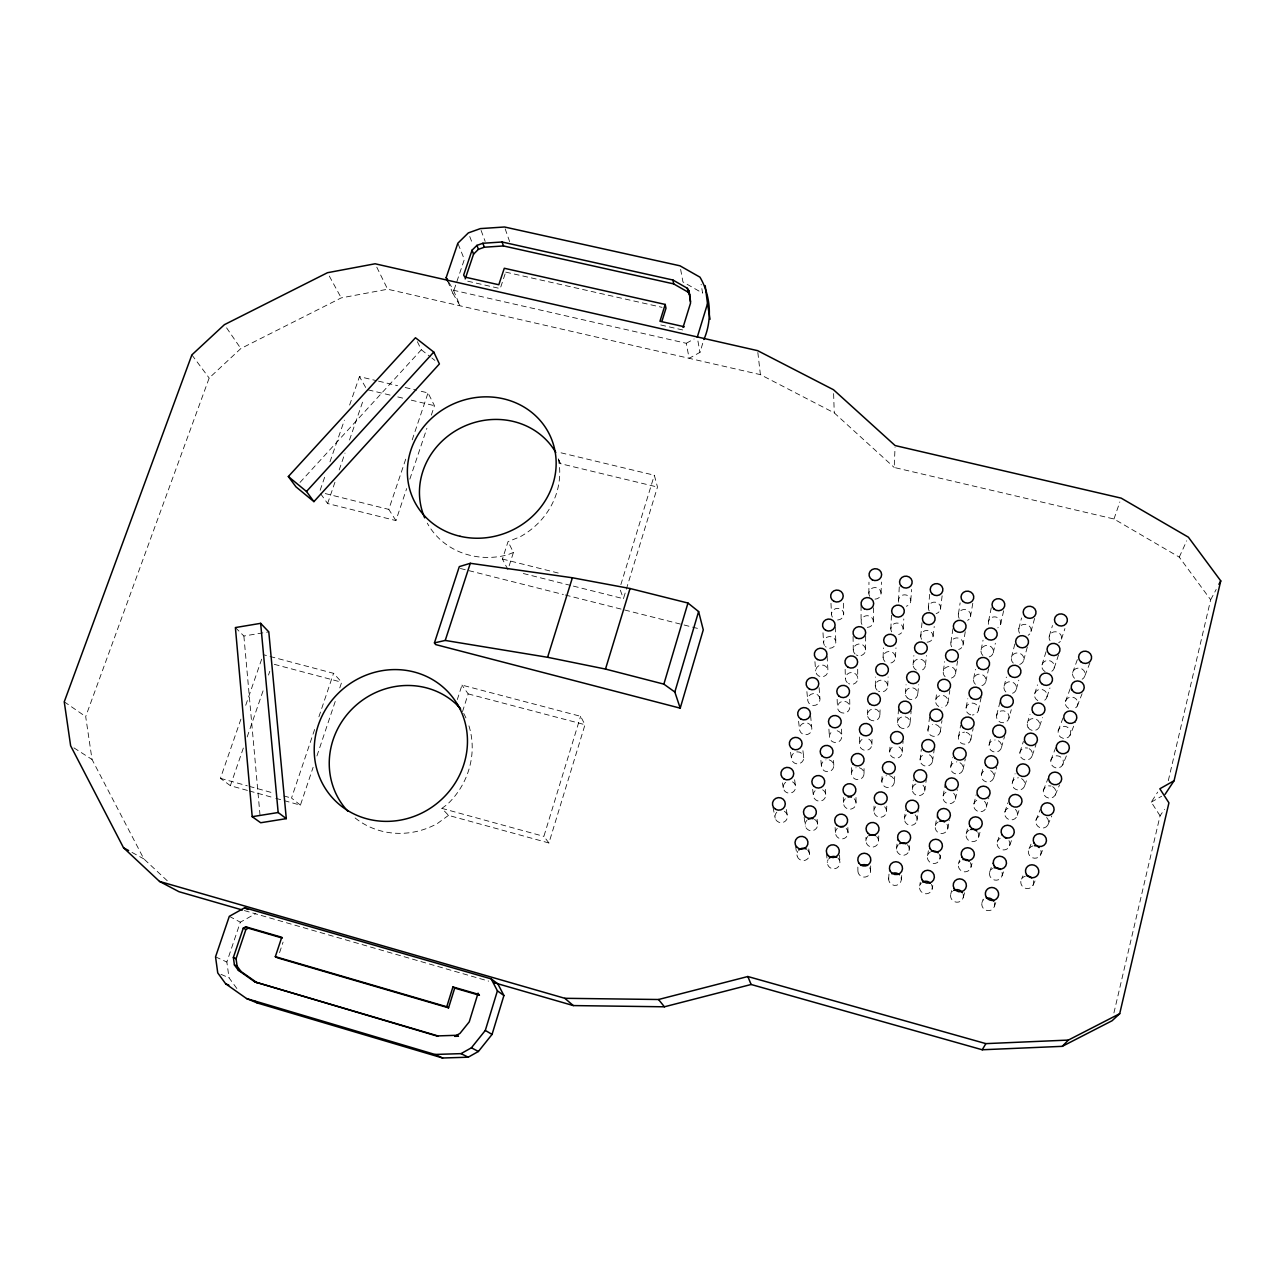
<?xml version="1.0" encoding="UTF-8"?>
<svg xmlns="http://www.w3.org/2000/svg" width="1285" height="1285" viewBox="0 0 1285 1285"><rect width="100%" height="100%" fill="white"/><g stroke="black" fill="none" stroke-linecap="round" stroke-linejoin="round"><path stroke-width="0.75" stroke-dasharray="5 3.75" d="M864.018 773.618L864.05 767.659M865.576 649.841L865.672 634.533M865.929 840.856L865.962 837.402M867.471 714.878L867.552 707.119M868.853 593.381L868.965 582.169M873.366 621.458L873.655 605.492M871.937 744.352L872.081 736.996M870.571 870.909L870.796 861.544M875.31 686.029L875.519 676.986M873.896 811.092L874.057 805.566M881.076 593.284L881.414 582.073M879.904 714.862L880.161 707.103M883.084 657.39L883.438 647.913M878.571 840.92L878.779 835.748M1168.306 780.67L1210.663 599.758L1179.261 557.128L1113.983 518.995L894.199 467.467L895.035 447.549M881.815 781.537L882.072 775.658M887.71 685.997L888.112 676.954M890.826 628.927L891.469 615.097M886.505 811.124L886.811 805.599M889.686 752.175L890.087 744.914M898.504 600.673L899.339 585.848M895.452 657.326L895.982 647.865M903.146 628.863L903.805 618.968M897.605 722.604L898.504 709.208M894.376 781.553L894.922 773.715M888.626 879.117L889.284 869.945M910.792 600.577L911.627 589.462M905.363 693.659L906.053 684.712M902.215 752.191L903.082 741.3M896.561 849.048L897.412 839.153M913.057 664.907L913.876 655.543M910.101 722.588L911.145 711.103M920.719 636.364L922.02 622.647M904.447 819.171L905.347 810.096M917.811 693.627L918.711 684.68M928.316 607.998L929.826 593.301M901.347 879.213L901.749 875.535M925.473 664.859L926.485 655.478M912.286 789.504L913.33 779.85M933.087 636.284L934.227 626.486M909.057 850.718L909.989 842.832M920.06 760.045L921.329 749.316M940.459 609.427L942.483 592.915M927.898 730.378L929.585 717.126M916.912 820.81L918.293 809.968M935.769 699.779L936.717 692.679M924.702 791.126L926.292 779.577M943.383 670.931L944.684 661.647M932.46 761.636L934.259 749.139M950.948 642.291L952.924 628.686M940.251 731.92L941.969 720.596M958.449 613.845L960.12 602.906M947.896 702.847L949.824 690.495M919.707 885.847L920.269 882.217M955.478 673.966L957.566 661.004M927.561 855.665L928.846 847.859M962.995 645.295L965.26 631.738M970.48 616.8L973.275 600.448M935.352 825.693L936.91 816.746M943.11 795.929L945.15 784.492M950.788 766.39L952.41 757.524M958.546 736.61L960.65 725.366M966.127 707.473L967.798 698.703M932.107 889.188L932.798 885.606M973.661 678.528L975.443 669.34M981.13 649.792L983.041 640.171M939.929 858.958L940.684 855.087M988.567 621.249L991.474 606.777M947.688 828.954L949.486 820.055M955.397 799.158L957.357 789.665M963.059 769.554L965.276 758.985M970.769 739.742L973.147 728.563M978.319 710.557L981.322 696.598M985.82 681.58L988.599 668.762M993.257 652.796L995.361 643.223M1000.646 624.221L1003.842 609.813M1113.918 1012.933L1160.066 815.814L1164.499 809.341M950.755 894.215L951.639 890.682M958.514 863.938L959.477 860.099M966.224 833.853L967.541 828.568M973.885 803.992L976.231 794.596M981.483 774.341L983.234 767.354M989.145 744.449L991.008 737.06M996.646 715.215L1000.132 701.353M1004.099 686.174L1006.38 677.066M1011.488 657.326L1014.845 643.994M1018.828 628.686L1021.543 617.94M1030.988 631.674L1035.357 615.611M1023.679 660.361L1027.823 645.166M1016.307 689.242L1018.796 680.183M1008.902 718.315A6.329 6.023 13.2 0 0 1000.999 710.942A6.329 6.023 13.2 0 0 998.429 721.046A6.329 6.023 13.2 0 0 1008.902 718.315L1011.279 709.689M1001.433 747.597L1004.501 736.562M993.819 777.521L996.71 767.097M986.254 807.221L988.856 797.889M978.624 837.129L980.102 831.893M970.946 867.246L972.022 863.456M963.22 897.589L965.228 890.553M468.945 725.864A77.453 73.213 -40.6 0 1 447.196 804.474L441.879 808.377L448.497 815.365L548.92 842.976L584.996 724.708L580.595 716.307L461.974 685.098L457.332 699.538M573.383 586.105L623.434 598.698L625.747 591.132M626.325 589.237L657.486 487.047L654.322 475.225L557.594 451.999M448.899 282.363L453.46 290.249L686.254 343.288L689.145 358.306L699.972 352.363L703.329 341.344M1049.251 636.155L1052.495 625.522M548.92 842.976L543.876 836.374L580.595 716.307M620.864 584.627L654.322 475.225M1041.99 664.907L1046.632 649.808M1034.682 693.852L1037.477 684.841M1027.325 722.989L1030.008 714.428M1019.921 752.335L1023.39 741.381M507.944 569.64L502.451 559.055L508.041 541.627L520.232 536.728A74.482 68.94 -24.9 0 0 558.252 458.681M462.488 711.681L468.174 693.9L461.974 685.098M509.165 565.818L513.438 552.454L508.041 541.627M1012.355 782.324L1015.102 773.715M1004.838 812.088L1007.842 802.836M1061.474 639.159L1064.928 628.558M1054.246 667.943L1058.583 654.788M997.272 842.061L998.975 836.872M279.568 952.651L283.069 942.114M505.101 273.946L500.234 288.579L466.359 280.885M1046.97 696.936L1049.957 687.973M275.809 798.306L300.417 805.149L313.106 767.322M316.929 755.982L335.337 701.128M339.77 687.893L341.681 682.223L333.554 673.324L263.232 654.675M320.656 493.761L327.611 503.527L395.925 520.586L406.67 488.573M409.835 479.144L426.893 428.29M431.326 415.119L434.475 405.691L428.034 392.921L418.508 390.656M989.643 872.242L992.807 862.861M236.858 988.502L229.035 977.821L226.851 962.031L240.327 922.18L255.426 913.78M453.46 290.249L460.062 305.814L452.882 293.365L464.351 259.442L457.846 243.202M300.417 805.149L291.518 798.065L315.082 728.129M318.905 716.789L333.554 673.324M395.925 520.586L388.793 509.39L406.51 456.785M412.212 439.872L428.034 392.921M1039.645 726.121L1042.537 717.592M1032.273 755.5L1036.015 744.609M981.965 902.648L983.154 899.179M1113.983 518.995L1119.845 501.937M247.411 790.42L230.368 785.697L243.941 746.312M247.17 736.947L263.329 690.061M268.501 675.059L269.786 671.316M327.611 503.527L335.337 481.104M339.208 469.892L345.006 453.075M349.504 440L363.671 398.912M230.368 785.697L220.426 778.341L241.178 718.379M245.724 705.272L261.931 658.434M320.142 490.244L325.394 475.097M329.972 461.829L344.396 420.179M349.632 405.032L359.463 376.633L376.617 380.697M1024.739 785.537L1027.133 778.678M1017.254 815.349L1019.214 809.823M167.259 880.755L143.84 858.894L92.038 759.467L85.693 716.596L209.166 378.047L240.825 348.556L341.216 297.895L387.636 289.221L760.399 374.642L834.254 412.887L894.199 467.467M1009.721 845.353L1011.6 840.197M1072.67 672.521L1077.424 659.446M1065.442 701.562L1070.71 687.33M1002.139 875.583L1003.537 871.856M1058.181 730.812L1063.273 717.287M994.494 906.021L995.811 902.584M1050.857 760.27L1055.692 747.645M1084.974 675.573L1090.74 660.699M1043.372 790.355L1048.046 778.469M1077.216 706.124L1082.082 693.755M1069.971 735.422A6.393 6.056 16.9 0 0 1064.173 726.314A6.393 6.056 16.9 0 0 1058.952 735.438A6.393 6.056 16.9 0 0 1069.971 735.422L1075.384 721.993M1035.951 820.232L1040.352 809.309M1062.679 764.928A6.409 6.088 18.6 0 0 1056.864 755.741A6.409 6.088 18.6 0 0 1051.628 764.928A6.409 6.088 18.6 0 0 1062.679 764.928L1068.574 750.633M1029.06 848.807L1031.196 843.683M1055.226 795.078L1059.499 784.974M1021.543 879.085L1022.892 875.92M1047.837 825.002L1051.772 815.975M1040.4 855.135L1042.665 850.092M1179.261 557.128L1186.714 540.808M1032.899 885.477L1035.084 880.803M1210.663 599.758L1216.172 589.462M1160.066 815.814L1151.264 802.113L1157.689 792.122M300.015 482.421L421.319 349.761L416.292 339.465M448.497 815.365L437.526 823.428A76.249 72.169 -40.8 0 1 354.692 817.629M1151.264 802.113L1161.656 796.234M686.254 343.288L694.109 338.967M513.438 552.454L507.495 554.847A73.357 68.041 -24.9 0 1 427.295 523.172M235.396 627.562L243.877 636.027L268.79 631.867M505.712 272.131L662.064 307.34M660.763 324.976L684.038 330.261M378.513 381.147L397.563 385.677M405.177 387.492L416.613 390.206M390.062 395.089L366.9 389.564L359.463 376.633M397.788 396.937L403.586 398.318M411.312 400.165L434.475 405.691M558.782 459.901L560.276 463.612L657.486 487.047M325.266 493.568L388.793 509.39M502.451 559.055L560.115 573.512M523.332 573.512L571.456 585.623M460.399 568.5L563.376 594.505M565.32 595.003L699.377 628.863M468.174 693.9L584.996 724.708M274.299 664.329L341.681 682.223M441.879 808.377L543.876 836.374M220.426 778.341L247.33 785.81M249.242 786.34L272.308 792.733M283.84 795.929L291.518 798.065M249.306 790.95L273.914 797.792M244.359 910.583L488.669 981.13M220.972 974.319L229.035 977.821M215.543 956.859L226.851 962.031M229.308 916.333L240.327 922.18M132.002 852.405L143.84 858.894M73.92 747.87L92.038 759.467M64.25 701.803L85.693 716.596M421.319 349.761L430.363 356.861M431.872 358.033L434.892 360.394M191.867 354.885L209.166 378.047M226.594 327.852L240.825 348.556M329.313 276.066L341.216 297.895M376.778 267.168L387.636 289.221M447.662 281.126L452.882 293.365M469.748 236.536L472.559 243.813M558.959 460.159L560.276 463.612M481.088 230.433L485.168 241.403M620.318 590.168L623.434 598.698M505.166 228.826L509.647 241.66M773.008 807.301L775.176 818.127M680.632 269.384L682.945 281.913L702.606 293.125L701.128 284.258M697.932 341.023L699.972 352.363M786.324 809.55L787.239 814.995M782.42 782.902L783.4 788.669M795.56 846.285L797.134 855.971M790.548 752.287L791.576 759.419M794.612 779.738L795.431 785.553M808.779 848.919L809.502 854.429M804.153 817.308L805.342 826.191M798.579 721.27L799.479 728.804M802.932 750.713L803.767 757.861A6.2 6.039 -2.5 0 1 794.451 763.081A6.2 6.039 -2.5 0 1 794.483 752.625A6.2 6.039 -2.5 0 1 803.767 757.861M757.845 352.492L760.399 374.642M812.666 789.359L813.276 795.046M817.115 819.3L817.662 824.649M806.884 691.619L807.655 699.538M810.594 715.6L811.847 728.804A6.184 5.991 -2.6 0 1 802.563 734.008A6.184 5.991 -2.6 0 1 802.579 723.616A6.184 5.991 -2.6 0 1 811.847 728.804M243.877 636.027L260.341 818.786M826.48 853.031L827.331 862.572M820.922 760.415L821.356 765.699M825.323 789.375L825.773 795.078M814.931 661.663L815.654 670.899M819.091 687.62L819.991 699.506A6.168 5.943 -2.7 0 1 810.739 704.694A6.168 5.943 -2.7 0 1 810.739 694.382A6.168 5.943 -2.7 0 1 819.991 699.506M822.994 632.798L823.605 642.452M828.921 729.109L829.387 736.562M835.121 827.444L835.443 832.712M833.515 760.431L833.82 765.715M827.09 656.073L827.958 670.85A6.152 5.911 -2.8 0 1 818.738 676.006A6.152 5.911 -2.8 0 1 818.722 665.775A6.152 5.911 -2.8 0 1 827.958 670.85M839.523 855.023L839.956 862.653M830.977 603.324L831.507 614.198M837.129 699.345L837.483 707.184M835.218 626.935L835.86 642.388M843.281 797.439L843.506 803.045M841.53 729.109L841.82 736.546M833.612 393.595L834.254 412.887M847.859 827.492L848.036 832.76M845.144 669.308L845.402 678.448M843.41 603.227L843.731 614.101M851.377 767.643L851.505 773.602M849.69 699.313L849.867 707.168M853.079 636.525L853.272 649.889M855.987 797.471L856.051 803.093M857.85 867.086L857.898 870.828M857.689 669.26L857.754 678.4M859.424 736.996L859.456 744.352M861.062 605.588L861.079 621.538M916.237 670.031A6.216 5.927 5 0 1 915.225 660.361A6.216 5.927 5 0 1 925.071 662.835A6.216 5.927 5 0 1 919.353 670.818M847.233 682.624A6.168 5.927 0.2 0 1 849.449 672.858A6.168 5.927 0.2 0 1 857.737 678.93A6.168 5.927 0.2 0 1 848.502 683.572M938.773 706.509A6.264 5.991 8.6 0 1 937.729 696.727A6.264 5.991 8.6 0 1 947.671 699.249A6.264 5.991 8.6 0 1 941.921 707.312M921.586 639.304A6.184 5.879 4.3 0 1 924.702 630.807A6.184 5.879 4.3 0 1 932.974 635.272A6.184 5.879 4.3 0 1 926.983 642.211M966.175 732.322A6.313 6.039 12.4 0 1 969.549 742.071A6.313 6.039 12.4 0 1 958.995 740.738A6.313 6.039 12.4 0 1 964.537 732.129M998.333 740.77A6.345 6.056 14.7 0 1 999.473 750.697A6.345 6.056 14.7 0 1 989.402 748.111A6.345 6.056 14.7 0 1 995.152 739.951M951.639 646.773A6.216 5.895 6.5 0 1 954.257 638.452A6.216 5.895 6.5 0 1 962.77 641.745A6.216 5.895 6.5 0 1 958.69 649.487M1013.255 663.076A6.28 5.943 10.6 0 1 1013.865 653.985A6.28 5.943 10.6 0 1 1023.197 656.314A6.28 5.943 10.6 0 1 1019.358 664.586M935.705 724.531A6.28 6.023 9.8 0 1 939.367 733.831A6.28 6.023 9.8 0 1 929.087 733.831A6.28 6.023 9.8 0 1 932.46 724.547M832.327 617.089A6.12 5.815 -3 0 1 835.507 608.704A6.12 5.815 -3 0 1 843.635 613.106A6.12 5.815 -3 0 1 837.627 619.98M884.931 661.55A6.184 5.911 2.5 0 1 886.618 652.025A6.184 5.911 2.5 0 1 895.42 656.828A6.184 5.911 2.5 0 1 887.726 663.076M869.688 596.272A6.12 5.799 -0.8 0 1 872.836 587.904A6.12 5.799 -0.8 0 1 880.98 592.289A6.12 5.799 -0.8 0 1 875.005 599.131M1029.124 748.641A6.377 6.072 16.8 0 1 1029.879 758.921A6.377 6.072 16.8 0 1 1019.872 754.986A6.377 6.072 16.8 0 1 1027.582 748.031M898.729 602.183A6.152 5.815 1.5 0 1 903.002 595.019A6.152 5.815 1.5 0 1 910.567 599.083A6.152 5.815 1.5 0 1 906.294 606.247M975.395 684.295A6.264 5.959 9.7 0 1 976.038 675.187A6.264 5.959 9.7 0 1 985.354 677.516A6.264 5.959 9.7 0 1 981.483 685.821M1074.501 678.303A6.345 5.975 14.2 0 1 1074.597 669.485A6.345 5.975 14.2 0 1 1083.881 670.593A6.345 5.975 14.2 0 1 1082.163 679.235M945.085 676.681A6.232 5.943 7.5 0 1 945.776 667.59A6.232 5.943 7.5 0 1 955.028 669.919A6.232 5.943 7.5 0 1 951.141 678.191M1068.622 708.356A6.361 6.007 15.5 0 1 1066.63 699.249A6.361 6.007 15.5 0 1 1076.348 699.233A6.361 6.007 15.5 0 1 1074.967 708.34M1045.123 671.605A6.313 5.959 12.5 0 1 1043.179 662.61A6.313 5.959 12.5 0 1 1052.817 662.578A6.313 5.959 12.5 0 1 1051.419 671.589M824.424 645.375A6.136 5.863 -2.9 0 1 829.194 636.573A6.136 5.863 -2.9 0 1 835.491 644.395A6.136 5.863 -2.9 0 1 825.404 646.58M1005.866 691.956A6.296 5.975 11.8 0 1 1006.476 682.801A6.296 5.975 11.8 0 1 1015.841 685.162A6.296 5.975 11.8 0 1 1011.97 693.498M970.705 714.829A6.296 6.007 11 0 1 967.332 705.16A6.296 6.007 11 0 1 977.853 706.477A6.296 6.007 11 0 1 972.343 715.038M1037.83 700.614A6.329 5.991 13.7 0 1 1036.24 691.153A6.329 5.991 13.7 0 1 1046.215 692.374A6.329 5.991 13.7 0 1 1042.633 701.192M877.157 690.238A6.2 5.943 3.1 0 1 879.342 680.424A6.2 5.943 3.1 0 1 887.678 686.527A6.2 5.943 3.1 0 1 878.442 691.169M861.93 624.462A6.136 5.847 -0.5 0 1 865.094 616.029A6.136 5.847 -0.5 0 1 873.254 620.462A6.136 5.847 -0.5 0 1 867.263 627.353M891.678 631.851A6.168 5.863 1.9 0 1 894.328 623.594A6.168 5.863 1.9 0 1 902.761 626.855A6.168 5.863 1.9 0 1 898.633 634.549M929.183 610.921A6.168 5.847 3.7 0 1 931.802 602.681A6.168 5.847 3.7 0 1 940.251 605.926A6.168 5.847 3.7 0 1 936.155 613.587M959.156 618.294A6.2 5.863 5.7 0 1 961.276 610.279A6.2 5.863 5.7 0 1 969.773 612.367A6.2 5.863 5.7 0 1 967.669 620.382M855.087 654.049A6.152 5.879 -0.2 0 1 856.324 644.781A6.152 5.879 -0.2 0 1 865.367 648.315A6.152 5.879 -0.2 0 1 859.456 655.752M857.866 655.559A6.152 5.879 -0.2 0 1 856.372 654.981M1019.567 633.168A6.264 5.895 9.6 0 1 1021.639 625.088A6.264 5.895 9.6 0 1 1030.233 627.208A6.264 5.895 9.6 0 1 1028.177 635.272M1050.022 640.653A6.296 5.911 11.4 0 1 1052.062 632.557A6.296 5.911 11.4 0 1 1060.703 634.678A6.296 5.911 11.4 0 1 1058.663 642.789M982.88 655.511A6.248 5.911 8.7 0 1 983.507 646.467A6.248 5.911 8.7 0 1 992.791 648.764A6.248 5.911 8.7 0 1 988.936 657.02M988.631 624.301A6.232 5.879 7.7 0 1 992.357 617.218A6.232 5.879 7.7 0 1 1000.196 620.221A6.232 5.879 7.7 0 1 997.835 627.819M994.429 902.745A6.505 6.28 29.3 0 1 991.088 910.101A6.505 6.28 29.3 0 1 983.025 907.933A6.505 6.28 29.3 0 1 983.571 899.821M931.4 884.417A6.425 6.248 25.4 0 1 929.649 892.689A6.425 6.248 25.4 0 1 921.056 891.517A6.425 6.248 25.4 0 1 921.329 883.036M822.641 789.793A6.248 6.104 3 0 1 824.633 798.579A6.248 6.104 3 0 1 815.509 799.736A6.248 6.104 3 0 1 815.108 790.741M846.172 828.391A6.296 6.168 10.1 0 1 846.205 837.129A6.296 6.168 10.1 0 1 837.306 837.081A6.296 6.168 10.1 0 1 837.274 828.359M963.156 894.312A6.473 6.264 27.6 0 1 959.799 901.652A6.473 6.264 27.6 0 1 951.783 899.484A6.473 6.264 27.6 0 1 952.362 891.404M970.223 862.492A6.441 6.232 24.2 0 1 968.505 870.748A6.441 6.232 24.2 0 1 959.911 869.592A6.441 6.232 24.2 0 1 960.12 861.143M876.675 836.519A6.329 6.184 14.9 0 1 876.739 845.289A6.329 6.184 14.9 0 1 867.809 845.241A6.329 6.184 14.9 0 1 867.744 836.487M837.194 730.747A6.216 6.007 1.2 0 1 840.695 739.999A6.216 6.007 1.2 0 1 830.528 740.015A6.216 6.007 1.2 0 1 833.981 730.747M784.348 811.269A6.248 6.12 -2.1 0 1 786.308 820.103A6.248 6.12 -2.1 0 1 777.168 821.243A6.248 6.12 -2.1 0 1 776.815 812.216M854.204 798.756A6.28 6.12 7.8 0 1 854.236 807.414A6.28 6.12 7.8 0 1 845.353 807.398A6.28 6.12 7.8 0 1 845.321 798.724M884.626 806.771A6.313 6.136 12.1 0 1 884.69 815.477A6.313 6.136 12.1 0 1 875.776 815.445A6.313 6.136 12.1 0 1 875.711 806.755M463.724 713.432A77.453 73.213 -40.6 0 1 466.23 718.604M1021.591 778.614A6.393 6.12 18.7 0 1 1022.764 788.653A6.393 6.12 18.7 0 1 1012.612 786.034A6.393 6.12 18.7 0 1 1018.379 777.778M1046.6 817.485A6.457 6.168 22.6 0 1 1046.022 826.978A6.457 6.168 22.6 0 1 1036.449 824.472A6.457 6.168 22.6 0 1 1040.352 815.863M946.981 824.247A6.377 6.168 18.8 0 1 944.78 832.712A6.377 6.168 18.8 0 1 936.074 830.399A6.377 6.168 18.8 0 1 938.259 821.95M807.671 850.044A6.296 6.2 6.5 0 1 808.024 858.412A6.296 6.2 6.5 0 1 799.591 859.456A6.296 6.2 6.5 0 1 797.776 851.264M899.018 746.938A6.264 6.056 8.3 0 1 900.785 756.078A6.264 6.056 8.3 0 1 891.18 756.078A6.264 6.056 8.3 0 1 892.77 746.938M990.703 770.631A6.361 6.104 16.6 0 1 992.229 780.268A6.361 6.104 16.6 0 1 982.222 778.983A6.361 6.104 16.6 0 1 985.884 770.02M838.093 858.235A6.313 6.216 13.4 0 1 838.495 866.636A6.313 6.216 13.4 0 1 830.03 867.68A6.313 6.216 13.4 0 1 828.166 859.472M829.194 759.869A6.232 6.056 2 0 1 832.696 769.185A6.232 6.056 2 0 1 822.496 769.185A6.232 6.056 2 0 1 825.966 759.853M889.67 775.658A6.296 6.104 10 0 1 893.284 785.055A6.296 6.104 10 0 1 882.988 785.039A6.296 6.104 10 0 1 886.425 775.642M929.424 754.793A6.296 6.072 11.4 0 1 930.87 764.366A6.296 6.072 11.4 0 1 920.943 763.097A6.296 6.072 11.4 0 1 924.638 754.183M959.975 762.696A6.329 6.088 14.2 0 1 961.068 772.654A6.329 6.088 14.2 0 1 951.029 770.052A6.329 6.088 14.2 0 1 956.811 761.876M1002.059 872.322A6.473 6.248 26.1 0 1 998.22 879.839A6.473 6.248 26.1 0 1 990.125 876.547A6.473 6.248 26.1 0 1 992.55 868.451M814.529 819.316A6.264 6.152 4.4 0 1 816.521 828.183A6.264 6.152 4.4 0 1 807.365 829.323A6.264 6.152 4.4 0 1 806.964 820.264M977.885 832.407A6.409 6.184 21.2 0 1 975.733 840.904A6.409 6.184 21.2 0 1 966.962 838.575A6.409 6.184 21.2 0 1 969.131 830.094M792.556 781.842A6.216 6.088 -2.3 0 1 794.178 791.03A6.216 6.088 -2.3 0 1 784.637 791.014A6.216 6.088 -2.3 0 1 786.324 781.842M859.36 767.739A6.264 6.072 6.2 0 1 862.91 777.104A6.264 6.072 6.2 0 1 852.662 777.088A6.264 6.072 6.2 0 1 856.115 767.739M1040.898 850.381A6.489 6.216 25 0 1 1036.561 858.027A6.489 6.216 25 0 1 1028.562 853.561A6.489 6.216 25 0 1 1032.899 845.915M1033.413 880.691A6.521 6.248 27.6 0 1 1029.06 888.401A6.521 6.248 27.6 0 1 1021.029 883.887A6.521 6.248 27.6 0 1 1025.382 876.177M939.207 854.22A6.409 6.216 21.8 0 1 937.006 862.733A6.409 6.216 21.8 0 1 928.268 860.404A6.409 6.216 21.8 0 1 930.468 851.891M907.355 844.711A6.361 6.2 18.8 0 1 907.451 853.497A6.361 6.2 18.8 0 1 898.472 853.449A6.361 6.2 18.8 0 1 898.376 844.663M1015.455 809.357A6.425 6.168 20.8 0 1 1014.845 818.802A6.425 6.168 20.8 0 1 1005.32 816.312A6.425 6.168 20.8 0 1 1009.239 807.735M953.647 793.214A6.361 6.136 16.3 0 1 953.406 802.274A6.361 6.136 16.3 0 1 944.122 801.069A6.361 6.136 16.3 0 1 945.985 792.219M1052.624 786.645A6.441 6.136 20.5 0 1 1053.427 797.037A6.441 6.136 20.5 0 1 1043.324 793.038A6.441 6.136 20.5 0 1 1051.066 786.018M922.999 785.199A6.329 6.12 13.4 0 1 922.277 794.548A6.329 6.12 13.4 0 1 912.912 792.106A6.329 6.12 13.4 0 1 916.88 783.609M984.471 801.262A6.393 6.152 18.7 0 1 984.262 810.353A6.393 6.152 18.7 0 1 974.93 809.132A6.393 6.152 18.7 0 1 976.777 800.25M868.772 739.116A6.232 6.039 4.9 0 1 870.491 748.223A6.232 6.039 4.9 0 1 860.934 748.239A6.232 6.039 4.9 0 1 862.54 739.116M1008.966 840.615A6.457 6.2 23.3 0 1 1006.83 849.128A6.457 6.2 23.3 0 1 998.011 846.799A6.457 6.2 23.3 0 1 1000.164 838.286M915.193 814.851A6.345 6.152 15.7 0 1 915.306 823.573A6.345 6.152 15.7 0 1 906.359 823.54A6.345 6.152 15.7 0 1 906.262 814.818M901.122 877.591A6.393 6.248 22.6 0 1 894.215 885.381A6.393 6.248 22.6 0 1 889.445 876.001M869.704 867.777A6.361 6.232 18.7 0 1 868.339 875.679A6.361 6.232 18.7 0 1 860.179 875.631A6.361 6.232 18.7 0 1 858.733 867.712M1028.096 727.599A6.361 6.039 15.2 0 0 1039.051 727.583A6.361 6.039 15.2 0 0 1033.317 718.508A6.361 6.039 15.2 0 0 1028.096 727.599M839.314 711.408A6.2 5.975 0.7 0 0 849.658 708.71A6.2 5.975 0.7 0 0 842.044 701.417A6.2 5.975 0.7 0 0 839.314 711.408M907.242 697.884A6.232 5.975 5.9 0 0 917.618 695.169A6.232 5.975 5.9 0 0 909.909 687.877A6.232 5.975 5.9 0 0 907.242 697.884M869.319 719.118A6.216 5.991 3.9 0 0 879.711 716.404A6.216 5.991 3.9 0 0 872.033 709.079A6.216 5.991 3.9 0 0 869.319 719.118M899.484 726.86A6.248 6.007 7 0 0 909.892 724.146A6.248 6.007 7 0 0 902.166 716.789A6.248 6.007 7 0 0 899.484 726.86"/><path stroke-width="1.5" d="M494.452 982.8L573.319 1005.577L664.409 1006.797L751.131 984.487L982.238 1049.765L1062.261 1046.343L1112.087 1020.74L1119.701 1013.704L1168.932 802.852L1159.841 788.781L1174.088 780.718L1220.75 580.884L1188.368 537.178L1121.162 498.13L895.115 445.558L833.499 389.74L757.62 350.644L375.108 263.778L327.482 272.709L224.409 324.671L191.867 354.885L64.25 701.803L70.627 745.766L123.537 847.779L159.517 881.43L178.952 891.694L242.447 910.021M680.215 708.163L703.264 629.843L698.606 611.564L687.957 603.034L630.035 588.514L572.387 577.768L470.294 563.296L459.307 566.621L434.442 642.885L435.615 644.572L680.215 708.163L674.834 692.021L698.606 611.564M674.834 692.021L663.863 684.134L687.957 603.034M492.059 1034.409L503.913 995.522L497.793 983.764L491.191 978.897L244.68 907.772L229.308 916.333L215.543 956.859L217.743 972.906L225.662 983.796L246.575 998.557L257.418 1003.023L442.618 1058.005L468.206 1057.202L478.405 1051.467L492.059 1034.409L485.312 1030.425L497.407 990.847L491.191 978.897M703.891 339.497C712.484 319.949 710.734 295.389 699.956 277.158L679.974 265.802L504.539 226.995L480.397 228.601L468.35 232.89L457.846 243.202L446.168 277.624L447.662 281.126M434.442 642.885L445.236 640.444L547.587 657.294L605.492 669.067L630.035 588.514M697.257 337.248L707.505 303.694L705.192 285.591M448.561 1007.826L454.697 988.085L452.93 986.944L446.762 1006.765L448.561 1007.826L277.817 957.919L275.311 956.666L281.768 937.263L245.692 926.79L243.267 928.139L233.372 957.454L234.416 964.939L238.319 970.255L254.912 981.933L437.767 1036.272M661.936 321.25L665.983 308.223L665.196 304.433L504.298 268.26L498.805 284.756L464.801 277.062L463.644 275.07L472.045 250.189L476.928 245.387L482.871 243.267L502.066 241.998L672.906 280.018L687.379 288.29L689.033 290.972L690.591 301.686M547.587 657.294L572.387 577.768M665.196 304.433L659.96 321.266L684.198 326.743L683.058 327.37L690.543 303.067L689.033 290.972M445.236 640.444L470.294 563.296M257.514 983.089L240.986 971.46L237.099 966.159L236.055 958.706L245.885 929.521L248.31 928.172L282.347 938.05M465.202 278.909L473.571 254.125L478.438 249.322L484.349 247.218L503.479 245.949L673.661 283.889L688.069 292.129L689.724 294.811M1218.919 584.322L1220.75 580.884M982.238 1049.765L985.884 1043.629L1068.365 1040.079L1119.701 1013.704M1165.11 794.291L1174.088 780.718M246.575 998.557L434.973 1054.455L461.026 1053.636L471.402 1047.805L485.312 1030.425M313.909 501.632L439.406 363.944L433.768 352.074L415.457 337.746L288.338 476.526L295.968 486.838L313.909 501.632L306.489 491.48L288.338 476.526M306.489 491.48L433.768 352.074M1062.261 1046.343L1068.365 1040.079M254.912 981.933L437.832 1035.903L456.657 1035.292L459.95 1033.429L469.234 1021.88L478.068 993.177L478.711 994.413L452.93 986.944M159.517 881.43L564.806 998.3L658.546 999.505L747.838 976.52L985.884 1043.629M260.646 623.337L235.396 627.562L252.213 816.698L260.694 822.753L286.298 818.641L268.79 631.867L260.646 623.337L278.17 812.522L286.298 818.641M252.213 816.698L278.17 812.522M454.681 1036.352L458.424 1036.224L456.657 1035.292M605.492 669.067L663.863 684.134M454.697 988.085L479.434 995.265L477.779 994.14M275.311 956.666L446.762 1006.765M225.662 983.796L228.858 985.145M238.319 970.255L240.986 971.46M234.416 964.939L237.099 966.159M434.973 1054.455L442.618 1058.005M233.372 957.454L236.055 958.706M461.026 1053.636L468.206 1057.202M243.267 928.139L245.885 929.521M471.402 1047.805L478.405 1051.467M245.692 926.79L248.31 928.172M123.537 847.779L128.612 850.558M244.68 907.772L247.748 909.491M254.253 1000.79L257.418 1003.023M497.407 990.847L503.913 995.522M564.806 998.3L573.319 1005.577M658.546 999.505L664.409 1006.797M460.383 708.838L456.175 703.152L460.64 709.175M446.168 277.624L447.983 280.773M747.838 976.52L751.131 984.487M472.045 250.189L473.571 254.125M476.928 245.387L478.438 249.322M482.871 243.267L484.349 247.218M502.066 241.998L503.479 245.949M672.906 280.018L673.661 283.889M687.379 288.29L688.069 292.129M707.505 303.694L710.043 319.306M424.692 517.855A73.357 68.041 -24.9 0 1 461.235 427.68A73.357 68.041 -24.9 0 1 555.779 452.481M986.43 898.215A6.505 6.28 29.3 0 1 993.755 901.219M899.677 843.683A6.361 6.2 18.8 0 1 906.021 843.715M922.63 882.04A6.425 6.248 25.4 0 1 930.356 883.1M347.769 811.14A76.249 72.169 -40.8 0 1 354.05 707.087A76.249 72.169 -40.8 0 1 458.809 706.67A78.401 74.016 -40.4 0 1 387.299 821.372A78.401 74.016 -40.4 0 1 326.31 708.244A78.401 74.016 -40.4 0 1 458.841 706.846M953.679 890.409A6.473 6.264 27.6 0 1 962.497 892.786M962.963 859.536A6.441 6.232 24.2 0 1 969.179 861.191M869.045 835.507A6.329 6.184 14.9 0 1 875.374 835.539M848.132 797.15A6.28 6.12 7.8 0 1 851.377 797.15M808.265 819.3A6.264 6.152 4.4 0 1 813.019 818.706M1034.553 845.707A6.489 6.216 25 0 1 1036.224 845.932M1037.798 846.558A6.489 6.216 25 0 1 1039.147 847.57M931.994 851.28A6.409 6.216 21.8 0 1 938.178 852.919M1027.052 875.985A6.521 6.248 27.6 0 1 1031.662 877.848M840.101 826.769A6.296 6.168 10.1 0 1 843.345 826.785M910.712 813.019A6.345 6.152 15.7 0 1 912.35 813.244M939.785 821.34A6.377 6.168 18.8 0 1 944.604 821.966M1005.015 837.691A6.457 6.2 23.3 0 1 1006.573 838.318M970.657 829.484A6.409 6.184 21.2 0 1 976.841 831.122M994.092 867.841A6.473 6.248 26.1 0 1 1000.34 869.495M829.178 858.187A6.313 6.216 13.4 0 1 836.792 857.24M891.758 873.72A6.393 6.248 22.6 0 1 899.452 874.764M861.03 865.447A6.361 6.232 18.7 0 1 867.375 865.48M798.772 849.995A6.296 6.2 6.5 0 1 806.37 849.048M1032.931 712.308A6.537 6.2 14.4 0 0 1044.223 712.275A6.537 6.2 14.4 0 0 1038.312 702.959A6.537 6.2 14.4 0 0 1032.931 712.308M916.462 652.346A6.393 6.088 4.4 0 0 927.111 649.567A6.393 6.088 4.4 0 0 919.193 642.147A6.393 6.088 4.4 0 0 916.462 652.346M1057.202 750.633A6.602 6.264 17.9 0 0 1068.574 750.633A6.602 6.264 17.9 0 0 1062.583 741.188A6.602 6.264 17.9 0 0 1057.202 750.633M848.132 667.268A6.345 6.088 -0.4 0 0 857.641 661.952A6.345 6.088 -0.4 0 0 848.084 656.731A6.345 6.088 -0.4 0 0 848.132 667.268M809.277 688.969A6.345 6.104 -3.3 0 0 818.786 683.652A6.345 6.104 -3.3 0 0 809.277 678.4A6.345 6.104 -3.3 0 0 809.277 688.969M838.671 695.844A6.377 6.136 -0.1 0 0 849.321 693.065A6.377 6.136 -0.1 0 0 841.482 685.58A6.377 6.136 -0.1 0 0 838.671 695.844M939.656 689.756A6.441 6.152 7.8 0 0 950.386 686.961A6.441 6.152 7.8 0 0 942.371 679.46A6.441 6.152 7.8 0 0 939.656 689.756M924.333 623A6.361 6.039 3.7 0 0 934.934 620.221A6.361 6.039 3.7 0 0 927.031 612.881A6.361 6.039 3.7 0 0 924.333 623M963.156 727.647A6.489 6.216 11.6 0 0 973.934 724.836A6.489 6.216 11.6 0 0 965.838 717.223A6.489 6.216 11.6 0 0 963.156 727.647M908.543 681.901A6.409 6.12 5.2 0 0 919.225 679.106A6.409 6.12 5.2 0 0 911.29 671.637A6.409 6.12 5.2 0 0 908.543 681.901M817.501 659.526A6.329 6.056 -3.4 0 0 826.994 654.226A6.329 6.056 -3.4 0 0 817.501 649.021A6.329 6.056 -3.4 0 0 817.501 659.526M994.686 735.695A6.521 6.232 13.9 0 0 1005.512 732.884A6.521 6.232 13.9 0 0 997.353 725.238A6.521 6.232 13.9 0 0 994.686 735.695M460.062 536.279A75.365 69.647 -24.8 0 0 554.237 447.485A75.365 69.647 -24.8 0 0 430.989 418.862A75.365 69.647 -24.8 0 0 460.062 536.279M955.269 630.646A6.393 6.056 5.9 0 0 965.902 627.867A6.393 6.056 5.9 0 0 957.935 620.494A6.393 6.056 5.9 0 0 955.269 630.646M1017.64 646.066A6.457 6.088 10 0 0 1028.353 643.271A6.457 6.088 10 0 0 1020.242 635.834A6.457 6.088 10 0 0 1017.64 646.066M869.543 703.73A6.393 6.152 3.1 0 0 880.225 700.935A6.393 6.152 3.1 0 0 872.322 693.434A6.393 6.152 3.1 0 0 869.543 703.73M931.786 719.632A6.457 6.184 9 0 0 942.531 716.821A6.457 6.184 9 0 0 934.5 709.256A6.457 6.184 9 0 0 931.786 719.632M885.606 644.636A6.361 6.056 1.9 0 0 896.223 641.858A6.361 6.056 1.9 0 0 888.353 634.469A6.361 6.056 1.9 0 0 885.606 644.636M833.804 601.235A6.28 5.975 -3.4 0 0 843.217 595.983A6.28 5.975 -3.4 0 0 833.772 590.891A6.28 5.975 -3.4 0 0 833.804 601.235M872.242 579.824A6.296 5.943 -1.2 0 0 881.639 574.588A6.296 5.943 -1.2 0 0 872.146 569.528A6.296 5.943 -1.2 0 0 872.242 579.824M1025.334 742.489A6.57 6.248 16 0 0 1036.658 742.489A6.57 6.248 16 0 0 1030.715 733.092A6.57 6.248 16 0 0 1025.334 742.489M901.444 586.362A6.313 5.975 1 0 0 911.981 583.583A6.313 5.975 1 0 0 904.158 576.339A6.313 5.975 1 0 0 901.444 586.362M825.677 630.276A6.313 6.023 -3.4 0 0 835.121 625.008A6.313 6.023 -3.4 0 0 825.661 619.852A6.313 6.023 -3.4 0 0 825.677 630.276M893.557 615.403A6.345 6.023 1.4 0 0 904.126 612.624A6.345 6.023 1.4 0 0 896.288 605.315A6.345 6.023 1.4 0 0 893.557 615.403M856.228 637.906A6.329 6.039 -0.7 0 0 865.688 632.622A6.329 6.039 -0.7 0 0 856.163 627.449A6.329 6.039 -0.7 0 0 856.228 637.906M864.259 608.769A6.313 5.991 -1 0 0 873.688 603.5A6.313 5.991 -1 0 0 864.179 598.392A6.313 5.991 -1 0 0 864.259 608.769M900.576 711.665A6.425 6.168 6.2 0 0 911.29 708.87A6.425 6.168 6.2 0 0 903.339 701.321A6.425 6.168 6.2 0 0 900.576 711.665M978.688 667.895A6.457 6.12 9 0 0 989.402 665.1A6.457 6.12 9 0 0 981.338 657.631A6.457 6.12 9 0 0 978.688 667.895M1080.669 661.663A6.521 6.136 13.5 0 0 1091.447 658.852A6.521 6.136 13.5 0 0 1083.223 651.35A6.521 6.136 13.5 0 0 1080.669 661.663M1064.719 720.339A6.57 6.216 16.2 0 0 1076.059 720.307A6.57 6.216 16.2 0 0 1070.068 710.958A6.57 6.216 16.2 0 0 1064.719 720.339M947.495 660.104A6.425 6.104 6.8 0 0 958.176 657.31A6.425 6.104 6.8 0 0 950.177 649.873A6.425 6.104 6.8 0 0 947.495 660.104M1072.188 690.254A6.553 6.168 14.8 0 0 1083.48 690.222A6.553 6.168 14.8 0 0 1077.505 680.938A6.553 6.168 14.8 0 0 1072.188 690.254M1049.074 653.84A6.489 6.104 11.8 0 0 1059.82 651.045A6.489 6.104 11.8 0 0 1051.644 643.576A6.489 6.104 11.8 0 0 1049.074 653.84M1002.396 705.61A6.505 6.184 12.4 0 0 1013.174 702.799A6.505 6.184 12.4 0 0 1005.031 695.233A6.505 6.184 12.4 0 0 1002.396 705.61M1010.042 675.733A6.489 6.136 11.1 0 0 1020.788 672.922A6.489 6.136 11.1 0 0 1012.66 665.437A6.489 6.136 11.1 0 0 1010.042 675.733M1041.573 683.62A6.521 6.152 13.1 0 0 1052.351 680.809A6.521 6.152 13.1 0 0 1044.159 673.276A6.521 6.152 13.1 0 0 1041.573 683.62M970.946 697.659A6.473 6.168 10.2 0 0 981.692 694.864A6.473 6.168 10.2 0 0 973.628 687.314A6.473 6.168 10.2 0 0 970.946 697.659M877.607 674.079A6.377 6.104 2.4 0 0 888.24 671.3A6.377 6.104 2.4 0 0 880.37 663.847A6.377 6.104 2.4 0 0 877.607 674.079M993.996 608.994A6.409 6.039 7.2 0 0 1004.629 606.199A6.409 6.039 7.2 0 0 996.614 598.874A6.409 6.039 7.2 0 0 993.996 608.994M962.979 601.412A6.377 6.007 5.2 0 0 973.596 598.633A6.377 6.007 5.2 0 0 965.629 591.325A6.377 6.007 5.2 0 0 962.979 601.412M932.139 593.863A6.345 5.991 3.1 0 0 942.708 591.084A6.345 5.991 3.1 0 0 934.821 583.808A6.345 5.991 3.1 0 0 932.139 593.863M1025.173 616.623A6.441 6.056 9 0 0 1035.855 613.828A6.441 6.056 9 0 0 1027.759 606.456A6.441 6.056 9 0 0 1025.173 616.623M1056.511 624.285A6.473 6.072 10.8 0 0 1067.225 621.49A6.473 6.072 10.8 0 0 1059.081 614.085A6.473 6.072 10.8 0 0 1056.511 624.285M986.366 638.34A6.425 6.072 8 0 0 997.048 635.545A6.425 6.072 8 0 0 989 628.14A6.425 6.072 8 0 0 986.366 638.34M986.318 897.203A6.698 6.457 28.2 0 0 997.819 897.283A6.698 6.457 28.2 0 0 991.843 887.469A6.698 6.457 28.2 0 0 986.318 897.203M922.148 879.92A6.618 6.441 24 0 0 933.553 879.984A6.618 6.441 24 0 0 927.706 870.25A6.618 6.441 24 0 0 922.148 879.92M898.504 840.39A6.553 6.377 17.3 0 0 909.812 840.438A6.553 6.377 17.3 0 0 904.046 830.833A6.553 6.377 17.3 0 0 898.504 840.39M836.583 824.938A6.489 6.345 8.6 0 0 847.425 822.127A6.489 6.345 8.6 0 0 839.458 814.337A6.489 6.345 8.6 0 0 836.583 824.938M954.145 888.529A6.65 6.441 26.4 0 0 965.597 888.61A6.65 6.441 26.4 0 0 959.686 878.844A6.65 6.441 26.4 0 0 954.145 888.529M962.128 857.352A6.634 6.409 23 0 0 973.548 857.4A6.634 6.409 23 0 0 967.653 847.714A6.634 6.409 23 0 0 962.128 857.352M805.358 816.601A6.457 6.313 2.9 0 0 816.152 813.807A6.457 6.313 2.9 0 0 808.265 806.048A6.457 6.313 2.9 0 0 805.358 816.601M784.091 779.031A6.409 6.248 -3.3 0 0 793.728 773.634A6.409 6.248 -3.3 0 0 784.139 768.205A6.409 6.248 -3.3 0 0 784.091 779.031M813.742 786.211A6.425 6.264 1.8 0 0 824.504 783.4A6.425 6.264 1.8 0 0 816.617 775.722A6.425 6.264 1.8 0 0 813.742 786.211M844.887 794.419A6.457 6.296 6.6 0 0 855.682 791.608A6.457 6.296 6.6 0 0 847.731 783.898A6.457 6.296 6.6 0 0 844.887 794.419M792.508 748.946A6.377 6.2 -3.3 0 0 802.097 743.565A6.377 6.2 -3.3 0 0 792.54 738.2A6.377 6.2 -3.3 0 0 792.508 748.946M867.985 833.306A6.521 6.361 13.4 0 0 878.844 830.495A6.521 6.361 13.4 0 0 870.828 822.657A6.521 6.361 13.4 0 0 867.985 833.306M830.335 726.041A6.393 6.184 0.4 0 0 841.016 723.262A6.393 6.184 0.4 0 0 833.178 715.713A6.393 6.184 0.4 0 0 830.335 726.041M775.626 809.325A6.425 6.296 -3.3 0 0 785.296 803.896A6.425 6.296 -3.3 0 0 775.674 798.435A6.425 6.296 -3.3 0 0 775.626 809.325M876.193 802.675A6.489 6.313 10.8 0 0 887.019 799.864A6.489 6.313 10.8 0 0 879.004 792.106A6.489 6.313 10.8 0 0 876.193 802.675M1017.543 773.345A6.586 6.296 17.8 0 0 1028.916 773.361A6.586 6.296 17.8 0 0 1022.972 763.868A6.586 6.296 17.8 0 0 1017.543 773.345M938.259 817.999A6.57 6.345 17.6 0 0 949.583 818.031A6.57 6.345 17.6 0 0 943.752 808.474A6.57 6.345 17.6 0 0 938.259 817.999M796.909 847.233A6.473 6.361 4.6 0 0 807.751 844.422A6.473 6.361 4.6 0 0 799.832 836.583A6.473 6.361 4.6 0 0 796.909 847.233M892.433 742.071A6.457 6.216 7.4 0 0 903.178 739.277A6.457 6.216 7.4 0 0 895.211 731.663A6.457 6.216 7.4 0 0 892.433 742.071M861.303 734.04A6.425 6.2 4 0 0 872.017 731.245A6.425 6.2 4 0 0 864.114 723.664A6.425 6.2 4 0 0 861.303 734.04M800.86 719.07A6.361 6.152 -3.3 0 0 810.417 713.721A6.361 6.152 -3.3 0 0 800.876 708.404A6.361 6.152 -3.3 0 0 800.86 719.07M985.756 765.137A6.553 6.28 15.7 0 0 997.064 765.153A6.553 6.28 15.7 0 0 991.185 755.708A6.553 6.28 15.7 0 0 985.756 765.137M828.231 855.665A6.505 6.393 11.4 0 0 839.105 852.855A6.505 6.393 11.4 0 0 831.122 844.984A6.505 6.393 11.4 0 0 828.231 855.665M822.079 756.014A6.409 6.216 1 0 0 832.792 753.219A6.409 6.216 1 0 0 824.938 745.605A6.409 6.216 1 0 0 822.079 756.014M884.337 772.269A6.473 6.264 8.9 0 0 895.131 769.458A6.473 6.264 8.9 0 0 887.132 761.78A6.473 6.264 8.9 0 0 884.337 772.269M955.189 758.279A6.521 6.248 13.3 0 0 966.015 755.468A6.521 6.248 13.3 0 0 957.903 747.79A6.521 6.248 13.3 0 0 955.189 758.279M994.205 865.897A6.666 6.425 25.1 0 0 1005.689 865.962A6.666 6.425 25.1 0 0 999.714 856.228A6.666 6.425 25.1 0 0 994.205 865.897M1041.894 812.345A6.65 6.345 21.8 0 0 1053.331 812.377A6.65 6.345 21.8 0 0 1047.323 802.772A6.65 6.345 21.8 0 0 1041.894 812.345M970.063 826.384A6.602 6.361 20.2 0 0 981.451 826.432A6.602 6.361 20.2 0 0 975.556 816.826A6.602 6.361 20.2 0 0 970.063 826.384M853.128 764.125A6.441 6.248 5.1 0 0 863.873 761.314A6.441 6.248 5.1 0 0 855.955 753.669A6.441 6.248 5.1 0 0 853.128 764.125M1034.2 843.297A6.682 6.393 24.1 0 0 1045.685 843.362A6.682 6.393 24.1 0 0 1039.661 833.676A6.682 6.393 24.1 0 0 1034.2 843.297M1026.474 874.491A6.714 6.441 26.7 0 0 1037.991 874.571A6.714 6.441 26.7 0 0 1031.951 864.789A6.714 6.441 26.7 0 0 1026.474 874.491M930.228 848.839A6.586 6.393 20.5 0 0 941.6 848.903A6.586 6.393 20.5 0 0 935.769 839.25A6.586 6.393 20.5 0 0 930.228 848.839M923.722 750.151A6.489 6.232 10.5 0 0 934.516 747.34A6.489 6.232 10.5 0 0 926.469 739.694A6.489 6.232 10.5 0 0 923.722 750.151M946.226 787.384A6.537 6.296 15.2 0 0 957.518 787.4A6.537 6.296 15.2 0 0 951.703 777.907A6.537 6.296 15.2 0 0 946.226 787.384M1009.833 803.976A6.618 6.329 19.9 0 0 1021.222 804.008A6.618 6.329 19.9 0 0 1015.279 794.435A6.618 6.329 19.9 0 0 1009.833 803.976M1049.524 781.601A6.634 6.313 19.7 0 0 1060.928 781.617A6.634 6.313 19.7 0 0 1054.921 772.092A6.634 6.313 19.7 0 0 1049.524 781.601M915.723 780.461A6.505 6.28 12.3 0 0 926.549 777.65A6.505 6.28 12.3 0 0 918.486 769.924A6.505 6.28 12.3 0 0 915.723 780.461M977.933 795.656A6.57 6.313 17.7 0 0 989.289 795.672A6.57 6.313 17.7 0 0 983.394 786.147A6.57 6.313 17.7 0 0 977.933 795.656M907.66 810.98A6.521 6.329 14.5 0 0 918.534 808.169A6.521 6.329 14.5 0 0 910.455 800.378A6.521 6.329 14.5 0 0 907.66 810.98M1002.043 834.816A6.634 6.377 22.3 0 0 1013.48 834.864A6.634 6.377 22.3 0 0 1007.52 825.227A6.634 6.377 22.3 0 0 1002.043 834.816M890.328 871.342A6.57 6.425 20.9 0 0 901.684 871.407A6.57 6.425 20.9 0 0 895.902 861.721A6.57 6.425 20.9 0 0 890.328 871.342M858.669 862.813A6.537 6.409 16.8 0 0 869.977 862.878A6.537 6.409 16.8 0 0 864.259 853.224A6.537 6.409 16.8 0 0 858.669 862.813"/></g></svg>
